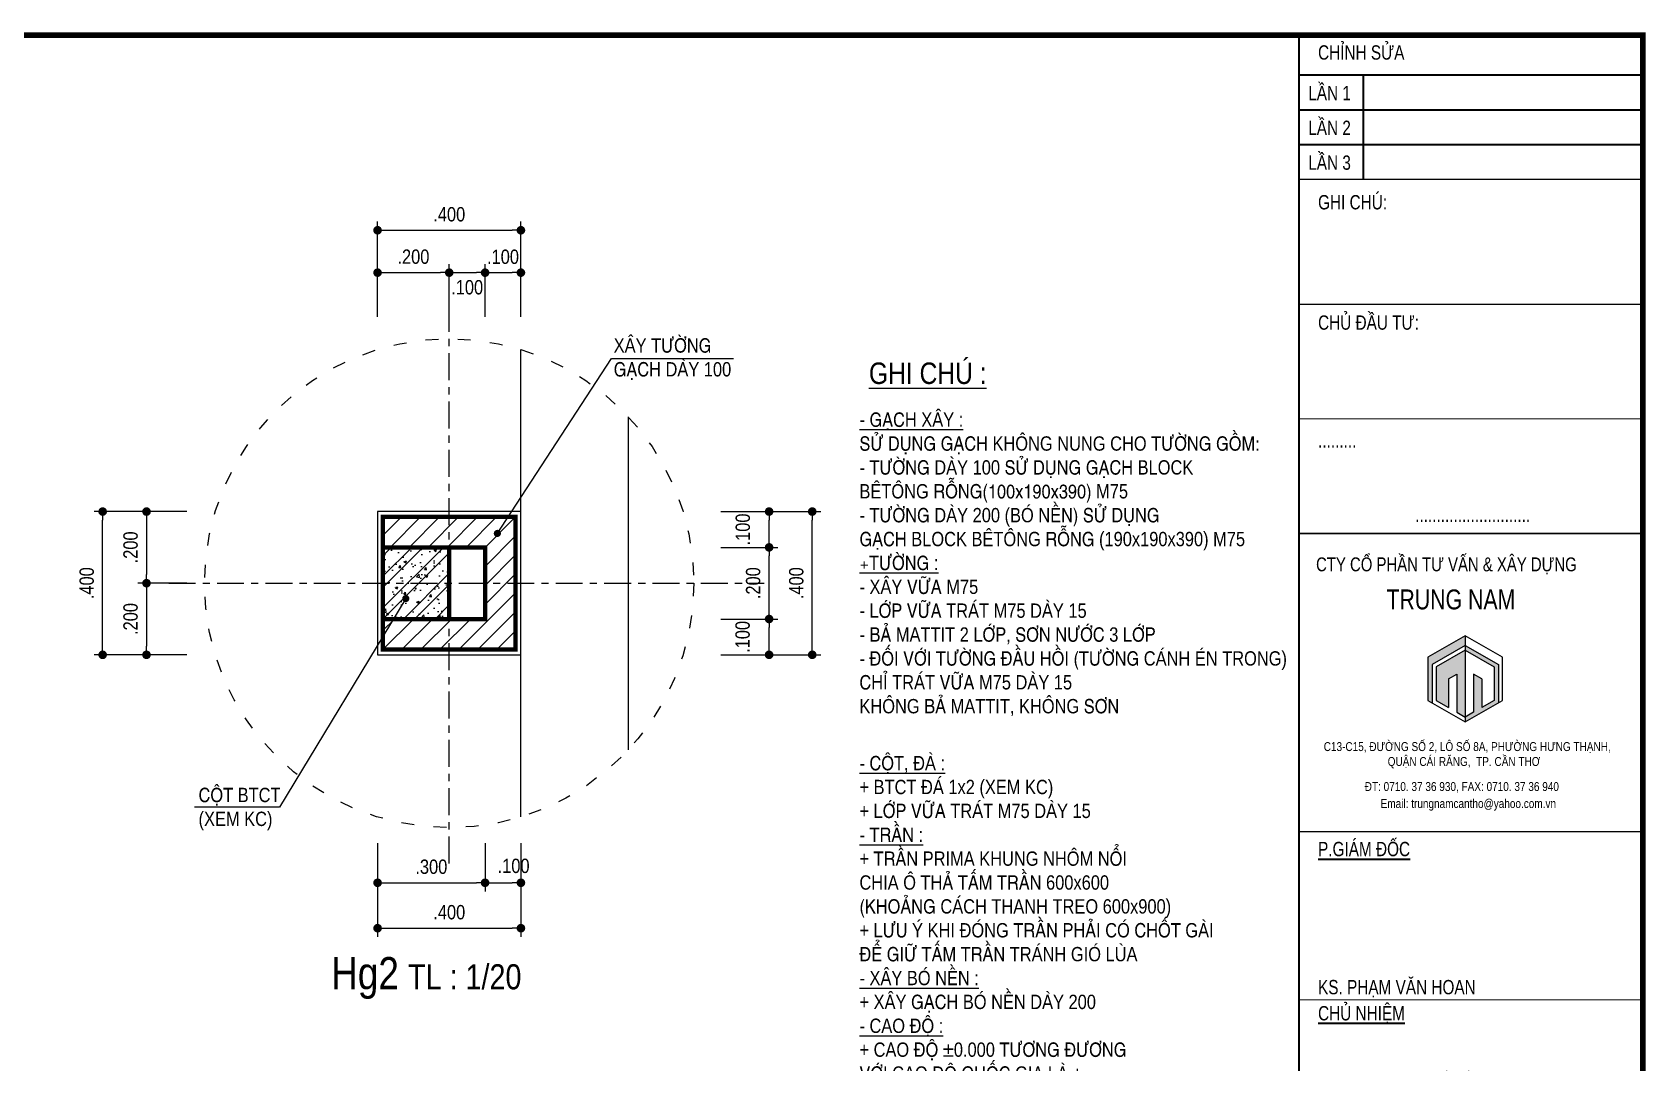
# Model space of a CAD drawing. Header units: millimetres. Extents: x 100 to 288, y -65 to 177.
# Drawn here: x 138.28 to 160.79, y 131.83 to 146.22 of the extents above; entities that cross this region are included whole.
import ezdxf

# ---------------------------------------------------------------- set-up
doc = ezdxf.new("R2010")
doc.units = ezdxf.units.MM
doc.header["$LTSCALE"] = 0.3
doc.header["$MEASUREMENT"] = 0
doc.header["$PDMODE"] = 2
doc.linetypes.add('ACAD_ISO03W100', pattern=[30, 12, -18])
doc.linetypes.add('CENTER', pattern=[2, 1.25, -0.25, 0.25, -0.25])
doc.layers.get('0').update_dxf_attribs({"linetype": 'CONTINUOUS', "lineweight": 13})
doc.layers.get('DEFPOINTS').update_dxf_attribs({"linetype": 'CONTINUOUS', "lineweight": 13})
for name, color, linetype in [('HATCH', 8, 'CONTINUOUS'), ('LAYER 1', 1, 'CONTINUOUS'), ('LAYER 7', 7, 'CONTINUOUS'), ('LAYER1', 1, 'CONTINUOUS'), ('LAYER5', 5, 'CONTINUOUS'), ('LAYER7', 7, 'CONTINUOUS')]:
    doc.layers.add(name, color=color, linetype=linetype)
doc.styles.add('HELVE-KT', font='VHELVCN.TTF')
doc.styles.add('t', font='VHELVCN.TTF', dxfattribs={"height": 200})
doc.styles.add('VNI - HELVE', font='VBOOKMN.TTF', dxfattribs={"width": 0.8})
doc.dimstyles.new('1-20', dxfattribs={"dimtxt": 0.2, "dimasz": 0.12, "dimexe": 0.12, "dimexo": 0.2, "dimgap": 0.12, "dimtad": 1, "dimdec": 3, "dimlfac": 0.2, "dimzin": 4, "dimdsep": 46, "dimtxsty": 'HELVE-KT', "dimblk1": 'DOT', "dimblk2": 'DOT', "dimsah": 1, "dimcen": -0.18, "dimadec": 3, "dimazin": 0, "dimtfac": 1, "dimtdec": 3, "dimtmove": 2, "dimatfit": 3, "dimldrblk": 'DOT', "dimfxl": 0, "dimtolj": 1, "dimtzin": 4, "dimarcsym": 0})

# ---------------------------------------------------------------- blocks, each defined once
blk = doc.blocks.new('AAEER')
at = {"linetype": 'Continuous', "ltscale": 0.08}
h = blk.add_hatch(color=8, dxfattribs=at)
h.paths.add_polyline_path([(377.886, 656.949), (377.886, 657.083), (377.366, 656.782), (377.366, 656.181), (377.423, 656.148), (377.423, 656.682)])
h.paths.add_polyline_path([(377.886, 656.882), (377.481, 656.649), (377.481, 656.181), (377.655, 656.081), (377.655, 656.482), (377.771, 656.548), (377.771, 656.014), (377.886, 655.947)])
blk.add_hatch(color=8, dxfattribs=at).paths.add_polyline_path([(378.118, 656.482), (378.002, 656.548), (378.002, 656.014), (377.886, 655.947), (377.886, 655.88), (378.349, 656.148), (378.349, 656.682), (377.886, 656.949), (377.886, 656.882), (378.291, 656.649), (378.291, 656.181), (378.118, 656.081)])
for p, q in [((377.886, 656.949), (377.423, 656.682)), ((377.886, 657.083), (377.886, 656.949)), ((377.886, 657.083), (377.886, 655.88)), ((377.886, 656.949), (378.349, 656.682)), ((377.886, 656.882), (377.481, 656.649)), ((377.886, 656.882), (377.886, 655.947)), ((377.886, 656.882), (378.291, 656.649)), ((377.423, 656.682), (377.423, 656.148)), ((377.481, 656.649), (377.481, 656.181)), ((377.655, 656.482), (377.771, 656.548)), ((377.655, 656.482), (377.655, 656.081)), ((377.771, 656.548), (377.771, 656.014)), ((378.118, 656.482), (378.002, 656.548)), ((378.002, 656.548), (378.002, 656.014)), ((378.118, 656.482), (378.118, 656.081)), ((378.291, 656.649), (378.291, 656.181)), ((378.349, 656.682), (378.349, 656.148))]:
    blk.add_line(p, q, dxfattribs=at)
blk.add_lwpolyline([(377.366, 656.181), (377.886, 655.88), (378.407, 656.181), (378.407, 656.782), (377.886, 657.083), (377.366, 656.782)], close=True, dxfattribs=at)
for points in [[(377.481, 656.181), (377.655, 656.081)], [(378.291, 656.181), (378.118, 656.081)], [(377.771, 656.014), (377.886, 655.947)], [(378.002, 656.014), (377.886, 655.947)]]:
    blk.add_lwpolyline(points, dxfattribs=at)
for points in [[(375.565, 643.528), (380.365, 643.528)], [(375.565, 643.18), (380.365, 643.18)], [(375.565, 642.208), (380.365, 642.208)], [(375.565, 641.861), (380.365, 641.861)]]:
    blk.add_lwpolyline(points)
at = {"layer": 'LAYER 7', "lineweight": 35}
for points in [[(375.565, 664.914), (380.365, 664.914)], [(376.469, 663.456), (376.469, 664.914)], [(375.565, 664.428), (380.365, 664.428)], [(375.565, 663.942), (380.365, 663.942)], [(375.565, 645.958), (380.365, 645.958)], [(378.282, 638.389), (378.282, 637.695)], [(379.323, 638.389), (379.323, 638.389), (379.323, 637.695)], [(379.323, 638.042), (380.365, 638.042)]]:
    blk.add_lwpolyline(points, dxfattribs=at)
at = {"layer": 'LAYER7', "const_width": 0.0278}
blk.add_lwpolyline([(380.365, 665.47), (375.565, 665.47), (375.565, 637.695), (380.365, 637.695)], close=True, dxfattribs=at)
at = {"layer": 'LAYER7'}
for points, const_width in [([(375.565, 663.456), (380.365, 663.456)], 0.0174), ([(375.565, 661.712), (380.365, 661.712)], 0.0174), ([(375.565, 660.112), (380.365, 660.112)], 0.0174), ([(375.565, 658.512), (380.365, 658.512)], 0.0212), ([(375.565, 654.346), (380.365, 654.346)], 0.0174), ([(375.565, 651.999), (380.365, 651.999)], 0.0174), ([(375.565, 650.61), (380.365, 650.61)], 0.0174), ([(375.565, 649.221), (380.365, 649.221)], 0.0174), ([(375.565, 647.833), (380.365, 647.833)], 0.0174), ([(375.565, 646.444), (380.365, 646.444)], 0.0174), ([(375.565, 641.097), (380.365, 641.097)], 0.0174), ([(375.565, 638.389), (380.365, 638.389)], 0.0174)]:
    blk.add_lwpolyline(points, dxfattribs=dict(at, const_width=const_width))
at = {"layer": 'LAYER 7', "lineweight": 35, "attachment_point": 1, "style": 'VNI - HELVE'}
for s, insert, char_height, width in [('CHÆNH SÖÛA', (375.833, 665.327), 0.2, 5.31965), ('LAÀN 1', (375.696, 664.761), 0.2, 5.31965), ('LAÀN 2', (375.696, 664.275), 0.2, 5.31965), ('LAÀN 3', (375.696, 663.789), 0.2, 5.31965), ('GHI CHUÙ:', (375.833, 663.236), 0.2, 5.31965), ('CHUÛ ÑAÀU TÖ:', (375.833, 661.556), 0.2, 5.31965), ('.........', (375.833, 659.91), 0.2, 5.31965), ('...........................', (377.188, 658.873), 0.2, 5.31965), ('{\\LP.GIAÙM ÑOÁC}', (375.833, 654.205), 0.2, 5.31965), ('KS. PHAÏM VAÊN HOAN', (375.833, 652.277), 0.2, 5.31965), ('{\\LCHUÛ NHIEÄM}', (375.833, 651.912), 0.2, 5.31965), ('KTS. TRÖÔNG BAÙ TUØNG', (375.828, 650.957), 0.2, 5.31965), ('{\\LCHUÛ TRÌ + KIEÅM}', (375.833, 650.542), 0.2, 5.31965), ('KTS. TRÖÔNG BAÙ TUØNG', (375.844, 649.573), 0.2, 5.31965), ('{\\LTHIEÁT KEÁ}', (375.833, 649.118), 0.2, 5.31965), ('KTS. TRÖÔNG BAÙ TUØNG', (375.833, 648.174), 0.2, 5.31965), ('{\\LTHEÅ HIEÄN}', (375.833, 647.765), 0.2, 5.31965), ('TRAÀN THANH TUØNG', (375.833, 646.764), 0.2, 5.31965), ('{\\fVNI-Helve|b0|i0|c0|p2;THIEÁT KEÁ BAÛN VEÕ THI COÂNG}', (376.323, 646.297), 0.2, 5.31965), ('{\\fVNI-Helve|b0|i0|c0|p2;TEÂN COÂNG TRÌNH}', (376.889, 645.799), 0.2, 5.31965), ('XAÂY DÖÏNG KHU NHAØ ÔÛ CHO\\PVÑV, HLV THEÅ THAO THAØNH \\PTÍCH CAO TAÏI KHU LHTDTT, \\P       TP. CAÀN THÔ', (375.75, 645.39), 0.25, 7.09083), ('{\\fVNI-Helve|b0|i0|c0|p2;HAÏNG MUÏC:}', (377.279, 643.469), 0.2, 5.31965), ('NHAØ ÔÛ VÑV - HLV', (376.485, 642.834), 0.25, 7.09083), ('{\\fVNI-Helve|b0|i0|c0|p2;ÑÒA ÑIEÅM:}', (377.37, 642.111), 0.2, 5.31965), ('{\\fVNI-Helve|b0|i0|c0|p2;.....................}', (377.337, 641.754), 0.17359, 5.31965), ('{\\fVNI-Helve|b0|i0|c0|p2;TEÂN BAÛN VEÕ}', (377.294, 640.914), 0.2, 5.31965), ('{\\fVNI-Helve|b0|i0|c0|p2;HOAØN THAØNH}', (376.401, 638.282), 0.15, 5.31965), ('{\\fVNI-Helve|b0|i0|c0|p2;.../10/2014}', (376.475, 638.017), 0.2, 5.31965), ('{\\fVNI-Helve|b0|i0|c0|p2;KT}', (378.663, 638.151), 0.2, 5.31965), ('{\\fVNI-Helve|b0|i0|c0|p2;11}', (379.745, 637.978), 0.2, 5.31965)]:
    blk.add_mtext(s, dxfattribs=dict(at, insert=insert, char_height=char_height, width=width))
at = {"layer": 'LAYER5', "attachment_point": 1, "style": 'VNI - HELVE'}
for s, insert, char_height, width in [('{\\H0.9774x;CTY COÅ PHAÀN TÖ VAÁN & XAÂY DÖÏNG} ', (375.805, 658.177), 0.19891, 4.67984), ('TRUNG NAM', (376.787, 657.729), 0.2777, 3.59296), ('{\\fVNI-Helve|b0|i0|c0|p2;C13-C15, ÑÖÔØNG SOÁ 2, LOÂ SOÁ 8A, PHÖÔØNG HÖNG THAÏNH, \\P                       QUAÄN CAÙI RAÊNG,  TP. CAÀN THÔ}', (375.912, 655.598), 0.12499, 8.0242), ('{\\fVNI-Helve|b0|i0|c0|p2;ÑT: 0710. 37 36 930, FAX: 0710. 37 36 940}', (376.484, 655.04), 0.12499, 8.0242), ('{\\fVNI-Helve|b0|i0|c0|p2;Email: trungnamcantho@yahoo.com.vn}', (376.706, 654.803), 0.12499, 8.0242)]:
    blk.add_mtext(s, dxfattribs=dict(at, insert=insert, char_height=char_height, width=width))
blk = doc.blocks.new('_DOT')
at = {"color": 0, "linetype": 'ByBlock'}
blk.add_line((-0.5, 0), (-1, 0), dxfattribs=at)
at = {"color": 0, "linetype": 'ByBlock', "const_width": 0.5}
blk.add_lwpolyline([(-0.25, 0, 1), (0.25, 0, 1)], format="xyb", close=True, dxfattribs=at)
blk = doc.blocks.new('*D544')
at = {"layer": 'DEFPOINTS', "color": 0, "lineweight": -2, "ltscale": 0.08}
for p in [(140.631, 139.53), (139.87, 138.53), (140.631, 138.53)]:
    blk.add_point(p, dxfattribs=at)
at = {"layer": 'LAYER 1', "color": 0, "lineweight": -2, "ltscale": 0.08}
for p, q in [((140.431, 139.53), (139.75, 139.53)), ((139.87, 139.41), (139.87, 138.65)), ((140.431, 138.53), (139.75, 138.53))]:
    blk.add_line(p, q, dxfattribs=at)
at = {"layer": 'LAYER 1', "color": 0, "lineweight": -2, "ltscale": 0.08, "xscale": 0.12, "yscale": 0.12, "zscale": 0.12}
for p, rotation in [((139.87, 139.53), 90), ((139.87, 138.53), 270)]:
    blk.add_blockref('_DOT', p, dxfattribs=dict(at, rotation=rotation))
at = {"layer": 'LAYER 1', "color": 0, "lineweight": -2, "ltscale": 0.08, "insert": (139.648, 139.03), "char_height": 0.2, "attachment_point": 5, "rotation": 90, "style": 'HELVE-KT'}
blk.add_mtext('\\A1;.200', dxfattribs=at)
blk = doc.blocks.new('*D545')
at = {"layer": 'DEFPOINTS', "color": 0, "lineweight": -2, "ltscale": 0.08}
for p in [(140.631, 138.53), (139.87, 137.53), (140.631, 137.53)]:
    blk.add_point(p, dxfattribs=at)
at = {"layer": 'LAYER 1', "color": 0, "lineweight": -2, "ltscale": 0.08}
for p, q in [((140.431, 138.53), (139.75, 138.53)), ((139.87, 138.41), (139.87, 137.65)), ((140.431, 137.53), (139.75, 137.53))]:
    blk.add_line(p, q, dxfattribs=at)
at = {"layer": 'LAYER 1', "color": 0, "lineweight": -2, "ltscale": 0.08, "xscale": 0.12, "yscale": 0.12, "zscale": 0.12}
for p, rotation in [((139.87, 138.53), 90), ((139.87, 137.53), 270)]:
    blk.add_blockref('_DOT', p, dxfattribs=dict(at, rotation=rotation))
at = {"layer": 'LAYER 1', "color": 0, "lineweight": -2, "ltscale": 0.08, "insert": (139.648, 138.03), "char_height": 0.2, "attachment_point": 5, "rotation": 90, "style": 'HELVE-KT'}
blk.add_mtext('\\A1;.200', dxfattribs=at)
blk = doc.blocks.new('*D546')
at = {"layer": 'DEFPOINTS', "color": 0, "lineweight": -2, "ltscale": 0.08}
for p in [(139.258, 139.53), (140.631, 139.53), (140.631, 137.53)]:
    blk.add_point(p, dxfattribs=at)
at = {"layer": 'LAYER 1', "color": 0, "lineweight": -2, "ltscale": 0.08}
for p, q in [((140.431, 139.53), (139.138, 139.53)), ((139.258, 137.65), (139.258, 139.41)), ((140.431, 137.53), (139.138, 137.53))]:
    blk.add_line(p, q, dxfattribs=at)
at = {"layer": 'LAYER 1', "color": 0, "lineweight": -2, "ltscale": 0.08, "xscale": 0.12, "yscale": 0.12, "zscale": 0.12}
for p, rotation in [((139.258, 139.53), 90), ((139.258, 137.53), 270)]:
    blk.add_blockref('_DOT', p, dxfattribs=dict(at, rotation=rotation))
at = {"layer": 'LAYER 1', "color": 0, "lineweight": -2, "ltscale": 0.08, "insert": (139.036, 138.53), "char_height": 0.2, "attachment_point": 5, "rotation": 90, "style": 'HELVE-KT'}
blk.add_mtext('\\A1;.400', dxfattribs=at)
blk = doc.blocks.new('*D547')
at = {"layer": 'DEFPOINTS', "color": 0, "lineweight": -2, "ltscale": 0.08}
for p in [(143.094, 135.101), (144.594, 135.101), (144.594, 134.347)]:
    blk.add_point(p, dxfattribs=at)
at = {"layer": 'LAYER 1', "color": 0, "lineweight": -2, "ltscale": 0.08}
for p, q in [((143.094, 134.901), (143.094, 134.227)), ((144.594, 134.901), (144.594, 134.227)), ((143.214, 134.347), (144.474, 134.347))]:
    blk.add_line(p, q, dxfattribs=at)
at = {"layer": 'LAYER 1', "color": 0, "lineweight": -2, "ltscale": 0.08, "xscale": 0.12, "yscale": 0.12, "zscale": 0.12, "rotation": 180}
blk.add_blockref('_DOT', (143.094, 134.347), dxfattribs=at)
at = {"layer": 'LAYER 1', "color": 0, "lineweight": -2, "ltscale": 0.08, "xscale": 0.12, "yscale": 0.12, "zscale": 0.12}
blk.add_blockref('_DOT', (144.594, 134.347), dxfattribs=at)
at = {"layer": 'LAYER 1', "color": 0, "lineweight": -2, "ltscale": 0.08, "insert": (143.844, 134.57), "char_height": 0.2, "attachment_point": 5, "style": 'HELVE-KT'}
blk.add_mtext('\\A1;.300', dxfattribs=at)
blk = doc.blocks.new('*D548')
at = {"layer": 'DEFPOINTS', "color": 0, "lineweight": -2, "ltscale": 0.08}
for p in [(144.594, 135.101), (145.094, 135.101), (145.094, 134.347)]:
    blk.add_point(p, dxfattribs=at)
at = {"layer": 'LAYER 1', "color": 0, "lineweight": -2, "ltscale": 0.08}
for p, q in [((144.594, 134.901), (144.594, 134.227)), ((145.094, 134.901), (145.094, 134.227)), ((144.714, 134.347), (144.974, 134.347))]:
    blk.add_line(p, q, dxfattribs=at)
at = {"layer": 'LAYER 1', "color": 0, "lineweight": -2, "ltscale": 0.08, "xscale": 0.12, "yscale": 0.12, "zscale": 0.12, "rotation": 180}
blk.add_blockref('_DOT', (144.594, 134.347), dxfattribs=at)
at = {"layer": 'LAYER 1', "color": 0, "lineweight": -2, "ltscale": 0.08, "xscale": 0.12, "yscale": 0.12, "zscale": 0.12}
blk.add_blockref('_DOT', (145.094, 134.347), dxfattribs=at)
at = {"layer": 'LAYER 1', "color": 0, "lineweight": -2, "ltscale": 0.08, "insert": (144.992, 134.582), "char_height": 0.2, "attachment_point": 5, "style": 'HELVE-KT'}
blk.add_mtext('\\A1;.100', dxfattribs=at)
blk = doc.blocks.new('*D549')
at = {"layer": 'DEFPOINTS', "color": 0, "lineweight": -2, "ltscale": 0.08}
for p in [(143.094, 135.101), (145.094, 135.101), (145.094, 133.713)]:
    blk.add_point(p, dxfattribs=at)
at = {"layer": 'LAYER 1', "color": 0, "lineweight": -2, "ltscale": 0.08}
for p, q in [((143.094, 134.901), (143.094, 133.593)), ((145.094, 134.901), (145.094, 133.593)), ((143.214, 133.713), (144.974, 133.713))]:
    blk.add_line(p, q, dxfattribs=at)
at = {"layer": 'LAYER 1', "color": 0, "lineweight": -2, "ltscale": 0.08, "xscale": 0.12, "yscale": 0.12, "zscale": 0.12, "rotation": 180}
blk.add_blockref('_DOT', (143.094, 133.713), dxfattribs=at)
at = {"layer": 'LAYER 1', "color": 0, "lineweight": -2, "ltscale": 0.08, "xscale": 0.12, "yscale": 0.12, "zscale": 0.12}
blk.add_blockref('_DOT', (145.094, 133.713), dxfattribs=at)
at = {"layer": 'LAYER 1', "color": 0, "lineweight": -2, "ltscale": 0.08, "insert": (144.094, 133.935), "char_height": 0.2, "attachment_point": 5, "style": 'HELVE-KT'}
blk.add_mtext('\\A1;.400', dxfattribs=at)
blk = doc.blocks.new('*D550')
at = {"layer": 'DEFPOINTS', "color": 0, "lineweight": -2, "ltscale": 0.08}
for p in [(144.094, 142.866), (143.094, 142.049), (144.094, 142.049)]:
    blk.add_point(p, dxfattribs=at)
at = {"layer": 'LAYER 1', "color": 0, "lineweight": -2, "ltscale": 0.08}
for p, q in [((143.094, 142.249), (143.094, 142.986)), ((144.094, 142.249), (144.094, 142.986)), ((143.214, 142.866), (143.974, 142.866))]:
    blk.add_line(p, q, dxfattribs=at)
at = {"layer": 'LAYER 1', "color": 0, "lineweight": -2, "ltscale": 0.08, "xscale": 0.12, "yscale": 0.12, "zscale": 0.12, "rotation": 180}
blk.add_blockref('_DOT', (143.094, 142.866), dxfattribs=at)
at = {"layer": 'LAYER 1', "color": 0, "lineweight": -2, "ltscale": 0.08, "xscale": 0.12, "yscale": 0.12, "zscale": 0.12}
blk.add_blockref('_DOT', (144.094, 142.866), dxfattribs=at)
at = {"layer": 'LAYER 1', "color": 0, "lineweight": -2, "ltscale": 0.08, "insert": (143.594, 143.088), "char_height": 0.2, "attachment_point": 5, "style": 'HELVE-KT'}
blk.add_mtext('\\A1;.200', dxfattribs=at)
blk = doc.blocks.new('*D551')
at = {"layer": 'DEFPOINTS', "color": 0, "lineweight": -2, "ltscale": 0.08}
for p in [(144.594, 142.866), (144.094, 142.049), (144.594, 142.049)]:
    blk.add_point(p, dxfattribs=at)
at = {"layer": 'LAYER 1', "color": 0, "lineweight": -2, "ltscale": 0.08}
for p, q in [((144.094, 142.249), (144.094, 142.986)), ((144.594, 142.249), (144.594, 142.986)), ((144.214, 142.866), (144.474, 142.866))]:
    blk.add_line(p, q, dxfattribs=at)
at = {"layer": 'LAYER 1', "color": 0, "lineweight": -2, "ltscale": 0.08, "xscale": 0.12, "yscale": 0.12, "zscale": 0.12, "rotation": 180}
blk.add_blockref('_DOT', (144.094, 142.866), dxfattribs=at)
at = {"layer": 'LAYER 1', "color": 0, "lineweight": -2, "ltscale": 0.08, "xscale": 0.12, "yscale": 0.12, "zscale": 0.12}
blk.add_blockref('_DOT', (144.594, 142.866), dxfattribs=at)
at = {"layer": 'LAYER 1', "color": 0, "lineweight": -2, "ltscale": 0.08, "insert": (144.344, 142.661), "char_height": 0.2, "attachment_point": 5, "style": 'HELVE-KT'}
blk.add_mtext('\\A1;.100', dxfattribs=at)
blk = doc.blocks.new('*D552')
at = {"layer": 'DEFPOINTS', "color": 0, "lineweight": -2, "ltscale": 0.08}
for p in [(145.094, 142.866), (144.594, 142.049), (145.094, 142.049)]:
    blk.add_point(p, dxfattribs=at)
at = {"layer": 'LAYER 1', "color": 0, "lineweight": -2, "ltscale": 0.08}
for p, q in [((144.594, 142.249), (144.594, 142.986)), ((145.094, 142.249), (145.094, 142.986)), ((144.714, 142.866), (144.974, 142.866))]:
    blk.add_line(p, q, dxfattribs=at)
at = {"layer": 'LAYER 1', "color": 0, "lineweight": -2, "ltscale": 0.08, "xscale": 0.12, "yscale": 0.12, "zscale": 0.12, "rotation": 180}
blk.add_blockref('_DOT', (144.594, 142.866), dxfattribs=at)
at = {"layer": 'LAYER 1', "color": 0, "lineweight": -2, "ltscale": 0.08, "xscale": 0.12, "yscale": 0.12, "zscale": 0.12}
blk.add_blockref('_DOT', (145.094, 142.866), dxfattribs=at)
at = {"layer": 'LAYER 1', "color": 0, "lineweight": -2, "ltscale": 0.08, "insert": (144.844, 143.087), "char_height": 0.2, "attachment_point": 5, "style": 'HELVE-KT'}
blk.add_mtext('\\A1;.100', dxfattribs=at)
blk = doc.blocks.new('*D553')
at = {"layer": 'DEFPOINTS', "color": 0, "lineweight": -2, "ltscale": 0.08}
for p in [(145.094, 143.458), (143.094, 142.049), (145.094, 142.049)]:
    blk.add_point(p, dxfattribs=at)
at = {"layer": 'LAYER 1', "color": 0, "lineweight": -2, "ltscale": 0.08}
for p, q in [((143.094, 142.249), (143.094, 143.578)), ((143.214, 143.458), (144.974, 143.458)), ((145.094, 142.249), (145.094, 143.578))]:
    blk.add_line(p, q, dxfattribs=at)
at = {"layer": 'LAYER 1', "color": 0, "lineweight": -2, "ltscale": 0.08, "xscale": 0.12, "yscale": 0.12, "zscale": 0.12, "rotation": 180}
blk.add_blockref('_DOT', (143.094, 143.458), dxfattribs=at)
at = {"layer": 'LAYER 1', "color": 0, "lineweight": -2, "ltscale": 0.08, "xscale": 0.12, "yscale": 0.12, "zscale": 0.12}
blk.add_blockref('_DOT', (145.094, 143.458), dxfattribs=at)
at = {"layer": 'LAYER 1', "color": 0, "lineweight": -2, "ltscale": 0.08, "insert": (144.094, 143.68), "char_height": 0.2, "attachment_point": 5, "style": 'HELVE-KT'}
blk.add_mtext('\\A1;.400', dxfattribs=at)
blk = doc.blocks.new('*D554')
at = {"layer": 'DEFPOINTS', "color": 0, "lineweight": -2, "ltscale": 0.08}
for p in [(147.683, 138.03), (148.557, 138.03), (147.683, 137.53)]:
    blk.add_point(p, dxfattribs=at)
at = {"layer": 'LAYER 1', "color": 0, "lineweight": -2, "ltscale": 0.08}
for p, q in [((147.883, 138.03), (148.677, 138.03)), ((148.557, 137.65), (148.557, 137.91)), ((147.883, 137.53), (148.677, 137.53))]:
    blk.add_line(p, q, dxfattribs=at)
at = {"layer": 'LAYER 1', "color": 0, "lineweight": -2, "ltscale": 0.08, "xscale": 0.12, "yscale": 0.12, "zscale": 0.12}
for p, rotation in [((148.557, 138.03), 90), ((148.557, 137.53), 270)]:
    blk.add_blockref('_DOT', p, dxfattribs=dict(at, rotation=rotation))
at = {"layer": 'LAYER 1', "color": 0, "lineweight": -2, "ltscale": 0.08, "insert": (148.188, 137.78), "char_height": 0.2, "attachment_point": 5, "rotation": 90, "style": 'HELVE-KT'}
blk.add_mtext('\\A1;.100', dxfattribs=at)
blk = doc.blocks.new('*D555')
at = {"layer": 'DEFPOINTS', "color": 0, "lineweight": -2, "ltscale": 0.08}
for p in [(147.683, 139.03), (148.557, 139.03), (147.683, 138.03)]:
    blk.add_point(p, dxfattribs=at)
at = {"layer": 'LAYER 1', "color": 0, "lineweight": -2, "ltscale": 0.08}
for p, q in [((147.883, 139.03), (148.677, 139.03)), ((148.557, 138.15), (148.557, 138.91)), ((147.883, 138.03), (148.677, 138.03))]:
    blk.add_line(p, q, dxfattribs=at)
at = {"layer": 'LAYER 1', "color": 0, "lineweight": -2, "ltscale": 0.08, "xscale": 0.12, "yscale": 0.12, "zscale": 0.12}
for p, rotation in [((148.557, 139.03), 90), ((148.557, 138.03), 270)]:
    blk.add_blockref('_DOT', p, dxfattribs=dict(at, rotation=rotation))
at = {"layer": 'LAYER 1', "color": 0, "lineweight": -2, "ltscale": 0.08, "insert": (148.335, 138.53), "char_height": 0.2, "attachment_point": 5, "rotation": 90, "style": 'HELVE-KT'}
blk.add_mtext('\\A1;.200', dxfattribs=at)
blk = doc.blocks.new('*D556')
at = {"layer": 'DEFPOINTS', "color": 0, "lineweight": -2, "ltscale": 0.08}
for p in [(147.683, 139.53), (148.557, 139.53), (147.683, 139.03)]:
    blk.add_point(p, dxfattribs=at)
at = {"layer": 'LAYER 1', "color": 0, "lineweight": -2, "ltscale": 0.08}
for p, q in [((147.883, 139.53), (148.677, 139.53)), ((148.557, 139.15), (148.557, 139.41)), ((147.883, 139.03), (148.677, 139.03))]:
    blk.add_line(p, q, dxfattribs=at)
at = {"layer": 'LAYER 1', "color": 0, "lineweight": -2, "ltscale": 0.08, "xscale": 0.12, "yscale": 0.12, "zscale": 0.12}
for p, rotation in [((148.557, 139.53), 90), ((148.557, 139.03), 270)]:
    blk.add_blockref('_DOT', p, dxfattribs=dict(at, rotation=rotation))
at = {"layer": 'LAYER 1', "color": 0, "lineweight": -2, "ltscale": 0.08, "insert": (148.191, 139.28), "char_height": 0.2, "attachment_point": 5, "rotation": 90, "style": 'HELVE-KT'}
blk.add_mtext('\\A1;.100', dxfattribs=at)
blk = doc.blocks.new('*D557')
at = {"layer": 'DEFPOINTS', "color": 0, "lineweight": -2, "ltscale": 0.08}
for p in [(147.683, 139.53), (149.159, 139.53), (147.683, 137.53)]:
    blk.add_point(p, dxfattribs=at)
at = {"layer": 'LAYER 1', "color": 0, "lineweight": -2, "ltscale": 0.08}
for p, q in [((147.883, 139.53), (149.279, 139.53)), ((149.159, 137.65), (149.159, 139.41)), ((147.883, 137.53), (149.279, 137.53))]:
    blk.add_line(p, q, dxfattribs=at)
at = {"layer": 'LAYER 1', "color": 0, "lineweight": -2, "ltscale": 0.08, "xscale": 0.12, "yscale": 0.12, "zscale": 0.12}
for p, rotation in [((149.159, 139.53), 90), ((149.159, 137.53), 270)]:
    blk.add_blockref('_DOT', p, dxfattribs=dict(at, rotation=rotation))
at = {"layer": 'LAYER 1', "color": 0, "lineweight": -2, "ltscale": 0.08, "insert": (148.937, 138.53), "char_height": 0.2, "attachment_point": 5, "rotation": 90, "style": 'HELVE-KT'}
blk.add_mtext('\\A1;.400', dxfattribs=at)

msp = doc.modelspace()

# ---------------------------------------------------------------- hatches: boundary and pattern name
at = {"layer": 'HATCH', "lineweight": -2, "ltscale": 0.08}
h = msp.add_hatch(dxfattribs=at)
h.set_pattern_fill('ANSI31', color=256, scale=1.5, style=0)
h.set_pattern_definition([(45, (143.16859, 137.60463), (-0.132583, 0.132583), [])])
h.paths.add_polyline_path([(145.01859, 138.52963), (144.59359, 138.52963), (144.59359, 138.02963), (144.09359, 138.02963), (144.09359, 137.60463), (145.01859, 137.60463)])
h.paths.add_polyline_path([(144.09359, 138.02963), (143.16859, 138.02963), (143.16859, 137.60463), (144.09359, 137.60463)])
h.paths.add_polyline_path([(145.01859, 139.45463), (144.09359, 139.45463), (144.09359, 139.02963), (144.59359, 139.02963), (144.59359, 138.52963), (145.01859, 138.52963)])
h.paths.add_polyline_path([(144.09359, 139.45463), (143.16859, 139.45463), (143.16859, 139.02963), (144.09359, 139.02963)])
h = msp.add_hatch(dxfattribs=at)
h.set_pattern_fill('AR-CONC', color=256, scale=0.05, style=0)
h.set_pattern_definition([(50, (143.1686, 138.02963), (0.35863, -0.031376), [0.0375, -0.4125]), (355, (143.1686, 138.02963), (-0.06938, 0.3761), [0.03, -0.33]), (100.45, (143.19847, 138.027), (0.289255, 0.34472), [0.03187, -0.35057]), (46.184, (143.1686, 138.12963), (0.53362, -0.08276), [0.05625, -0.61875]), (96.636, (143.21305, 138.12274), (0.46733, 0.48706), [0.0478, -0.52586]), (351.184, (143.1686, 138.12963), (0.46733, 0.48706), [0.045, -0.495]), (21, (143.2186, 138.10463), (0.298454, -0.20131), [0.0375, -0.4125]), (326, (143.2186, 138.10463), (0.12166, 0.36258), [0.03, -0.33]), (71.45, (143.24346, 138.08786), (0.42011, 0.161265), [0.03187, -0.35057]), (37.5, (143.16859, 138.02963), (0.00608, 0.166447), [0, -0.326, 0, -0.335, 0, -0.33125]), (7.5, (143.16859, 138.02963), (0.131535, 0.197206), [0, -0.191, 0, -0.3185, 0, -0.12625]), (327.5, (143.05709, 138.02963), (0.266911, -0.011277), [0, -0.125, 0, -0.39, 0, -0.5175]), (317.5, (143.00709, 138.02963), (0.291593, 0.050052), [0, -0.1625, 0, -0.259, 0, -0.3675])])
h.paths.add_polyline_path([(144.09359, 138.52963), (143.16859, 138.52963), (143.16859, 138.02963), (144.09359, 138.02963)])
h.paths.add_polyline_path([(144.09359, 139.02963), (143.16859, 139.02963), (143.16859, 138.52963), (144.09359, 138.52963)])
h = msp.add_hatch(dxfattribs=at)
h.set_pattern_fill('STEEL', color=256, scale=2.5, style=0)
h.set_pattern_definition([(45, (143.1686, 138.02963), (-0.22097, 0.22097), []), (45, (143.1686, 138.18588), (-0.22097, 0.22097), [])])
h.paths.add_polyline_path([(144.09359, 138.52963), (143.16859, 138.52963), (143.16859, 138.02963), (144.09359, 138.02963)])
h.paths.add_polyline_path([(144.09359, 139.02963), (143.16859, 139.02963), (143.16859, 138.52963), (144.09359, 138.52963)])

# ---------------------------------------------------------------- linework, layer by layer
at = {"layer": 'HATCH', "linetype": 'CENTER'}
for points in [[(144.09359, 134.61615), (144.09359, 142.44311)], [(140.1801, 138.52963), (148.48733, 138.52963)]]:
    msp.add_lwpolyline(points, dxfattribs=at)
at = {"layer": 'HATCH', "lineweight": -2, "ltscale": 0.08}
for points in [[(144.75215, 139.2048), (146.35627, 141.66792), (148.06072, 141.66792)], [(143.48748, 138.31546), (141.72574, 135.40508), (140.53937, 135.40508)]]:
    msp.add_lwpolyline(points, dxfattribs=at)
msp.add_lwpolyline([(145.09359, 137.52963), (145.09359, 139.52963), (143.09359, 139.52963), (143.09359, 137.52963)], close=True, dxfattribs=at)
at = {"layer": 'LAYER 1', "lineweight": -2, "ltscale": 0.08, "const_width": 0.05}
for points in [[(144.74048, 139.22527, 1), (144.79048, 139.22527, 1)], [(143.46248, 138.31546, 1), (143.51248, 138.31546, 1)]]:
    msp.add_lwpolyline(points, format="xyb", close=True, dxfattribs=at)
at = {"layer": 'LAYER 7', "linetype": 'ACAD_ISO03W100', "ltscale": 0.05}
msp.add_circle((144.09359, 138.52963), 3.41348, dxfattribs=at)
at = {"layer": 'LAYER7', "ltscale": 5}
for p, q in [((145.09359, 135.26591), (145.09359, 141.79335)), ((146.59359, 136.20544), (146.59359, 140.85382))]:
    msp.add_line(p, q, dxfattribs=at)
at = {"layer": 'LAYER7', "linetype": 'Continuous', "const_width": 0.08}
msp.add_lwpolyline([(160.74885, 146.18282), (121.54885, 146.18282), (121.54885, 118.40791), (160.74885, 118.40791)], close=True, dxfattribs=at)
at = {"layer": 'LAYER7', "ltscale": 5, "const_width": 0.06}
for points in [[(145.01859, 137.60463), (145.01859, 139.45463), (143.16859, 139.45463), (143.16859, 137.60463)], [(144.09359, 138.02963), (144.09359, 139.02963), (143.16859, 139.02963), (143.16859, 138.02963)]]:
    msp.add_lwpolyline(points, close=True, dxfattribs=at)
msp.add_lwpolyline([(144.09359, 138.02963), (144.59359, 138.02963), (144.59359, 139.02963), (144.09359, 139.02963)], dxfattribs=at)

# ---------------------------------------------------------------- block references
at = {"layer": 'LAYER 7', "linetype": 'Continuous'}
msp.add_blockref('AAEER', (-219.61615, -519.2868), dxfattribs=at)

# ---------------------------------------------------------------- texts
at = {"layer": 'LAYER 1', "linetype": 'Continuous', "ltscale": 0.3, "attachment_point": 1, "style": 't'}
for s, insert, char_height, width in [('{\\L GHI CHUÙ :}', (149.85446, 141.61153), 0.3, 7.2638), ('{\\H0.9091x;\\L- GAÏCH XAÂY : \\P\\lSÖÛ DUÏNG GAÏCH KHOÂNG NUNG CHO TÖÔØNG GOÀM:\\P- TÖÔØNG DAØY 100 SÖÛ DUÏNG GAÏCH BLOCK \\PBEÂTOÂNG ROÃNG(100x190x390) M75\\P- TÖÔØNG DAØY 200 (BOÙ NEÀN) SÖÛ DUÏNG \\PGAÏCH BLOCK BEÂTOÂNG ROÃNG (190x190x390) M75\\P\\L+TÖÔØNG :\\P\\l- XAÂY VÖÕA M75\\P- LÔÙP VÖÕA TRAÙT M75 DAØY 15\\P- BAÛ MATTIT 2 LÔÙP, SÔN NÖÔÙC 3 LÔÙP \\P- ÑOÁI VÔÙI TÖÔØNG ÑAÀU HOÀI (TÖÔØNG CAÙNH EÙN TRONG) \\PCHÆ TRAÙT VÖÕA M75 DAØY 15 \\PKHOÂNG BAÛ MATTIT, KHOÂNG SÔN}', (149.81752, 140.91379), 0.22, 16.75), ('{\\H0.9091x;\\L- COÄT, ÑAØ :\\P\\l+ BTCT ÑAÙ 1x2 (XEM KC)\\P+ LÔÙP VÖÕA TRAÙT M75 DAØY 15\\P\\L- TRAÀN :\\l\\P+ TRAÀN PRIMA KHUNG NHOÂM NOÅI \\PCHIA OÂ THAÛ TAÁM TRAÀN 600x600\\P(KHOAÛNG CAÙCH THANH TREO 600x900)\\P+ LÖU YÙ KHI ÑOÙNG TRAÀN PHAÛI COÙ CHOÁT GAØI \\PÑEÅ GIÖÕ TAÁM TRAÀN TRAÙNH GIOÙ LUØA \\P\\L- XAÂY BOÙ NEÀN :\\P\\l+ XAÂY GAÏCH BOÙ NEÀN DAØY 200 \\P\\L- CAO ÑOÄ :\\P\\l+ CAO ÑOÄ %%P0.000 TÖÔNG ÑÖÔNG \\PVÔÙI CAO ÑOÄ QUOÁC GIA LAØ +\\P- BAÛN VEÕ GHI CHUÛNG LOAÏI, MAÕ HIEÄU VAÄT LIEÄU ÑEÅ :\\P+ LAØM CÔ SÔÛ TÍNH TOAÙN\\P+ LAØM CÔ SÔÛ CHO VIEÄC CHOÏN VAÄT LIEÄU \\PPHAÛI TÖÔNG ÑÖÔNG VEÀ MAØU SAÉC, HÌNH THÖÙC, \\PQUI CAÙCH ... CHO PHUØ HÔÏP VÔÙI THIEÁT KEÁ\\P+ KHOÂNG PHAÛI LAØ CHÆ ÑÒNH VAÄT LIEÄU\\P- TOAØN BOÄ ÑÔN VÒ TRONG BAÛN VEÕ LAØ mm\\P\\P\\P   }', (149.81752, 136.11788), 0.22, 16.75)]:
    msp.add_mtext(s, dxfattribs=dict(at, insert=insert, char_height=char_height, width=width))
at = {"layer": 'LAYER 1', "linetype": 'Continuous', "ltscale": 0.4, "insert": (142.44626, 133.30946), "char_height": 0.2, "width": 10.8090428, "attachment_point": 1, "style": 'HELVE-KT'}
msp.add_mtext('{\\H2.25x;Hg2}  {\\H1.75x;TL : 1/20}', dxfattribs=at)
at = {"layer": 'LAYER1', "linetype": 'Continuous', "ltscale": 0.05, "char_height": 0.2, "width": 5.2618645, "attachment_point": 7, "style": 'HELVE-KT'}
for s, insert in [('XAÂY TÖÔØNG \\PGAÏCH DAØY 100', (146.38845, 141.36657)), ('COÄT BTCT\\P(XEM KC)', (140.59612, 135.07959))]:
    msp.add_mtext(s, dxfattribs=dict(at, insert=insert))

# ---------------------------------------------------------------- dimensions: what is measured, and where the dimension line sits
at = {"layer": 'LAYER 1', "lineweight": -2, "ltscale": 0.08}
for base, p1, p2, picture, middle in [((145.09359, 143.45796), (143.09359, 142.04871), (145.09359, 142.04871), '*D553', (144.09359, 143.68009)), ((144.09359, 142.86624), (143.09359, 142.04871), (144.09359, 142.04871), '*D550', (143.59359, 143.08837)), ((144.59359, 134.34746), (143.09359, 135.10078), (144.59359, 135.10078), '*D547', (143.84359, 134.5696)), ((145.09359, 133.71322), (143.09359, 135.10078), (145.09359, 135.10078), '*D549', (144.09359, 133.93535))]:
    dim = msp.add_linear_dim(base=base, p1=p1, p2=p2, dimstyle='1-20', dxfattribs=at)
    dim.commit()
    dim.dimension.update_dxf_attribs({"geometry": picture, "text_midpoint": middle})
for base, p1, p2, picture, middle in [((145.09359, 142.86624), (144.59359, 142.04871), (145.09359, 142.04871), '*D552', (144.84359, 143.08679)), ((144.59359, 142.86624), (144.09359, 142.04871), (144.59359, 142.04871), '*D551', (144.34359, 142.66128)), ((145.09359, 134.34746), (144.59359, 135.10078), (145.09359, 135.10078), '*D548', (144.99247, 134.58159))]:
    dim = msp.add_linear_dim(base=base, p1=p1, p2=p2, dimstyle='1-20', dxfattribs=at)
    dim.commit()
    dim.dimension.update_dxf_attribs({"geometry": picture, "text_midpoint": middle, "dimtype": 160})
for base, p1, p2, picture, middle in [((139.25793, 139.52963), (140.63106, 137.52963), (140.63106, 139.52963), '*D546', (139.0358, 138.52963)), ((139.86999, 138.52963), (140.63106, 139.52963), (140.63106, 138.52963), '*D544', (139.64786, 139.02963)), ((149.15947, 139.52963), (147.68324, 137.52963), (147.68324, 139.52963), '*D557', (148.93733, 138.52963)), ((148.55679, 139.02963), (147.68324, 138.02963), (147.68324, 139.02963), '*D555', (148.33466, 138.52963)), ((139.86999, 137.52963), (140.63106, 138.52963), (140.63106, 137.52963), '*D545', (139.64786, 138.02963))]:
    dim = msp.add_linear_dim(base=base, p1=p1, p2=p2, angle=90, dimstyle='1-20', dxfattribs=at)
    dim.commit()
    dim.dimension.update_dxf_attribs({"geometry": picture, "text_midpoint": middle})
for base, p1, p2, picture, middle in [((148.55679, 139.52963), (147.68324, 139.02963), (147.68324, 139.52963), '*D556', (148.19102, 139.27963)), ((148.55679, 138.02963), (147.68324, 137.52963), (147.68324, 138.02963), '*D554', (148.18844, 137.77963))]:
    dim = msp.add_linear_dim(base=base, p1=p1, p2=p2, angle=90, dimstyle='1-20', dxfattribs=at)
    dim.commit()
    dim.dimension.update_dxf_attribs({"geometry": picture, "text_midpoint": middle, "dimtype": 160})

doc.saveas('drawing.dxf')
